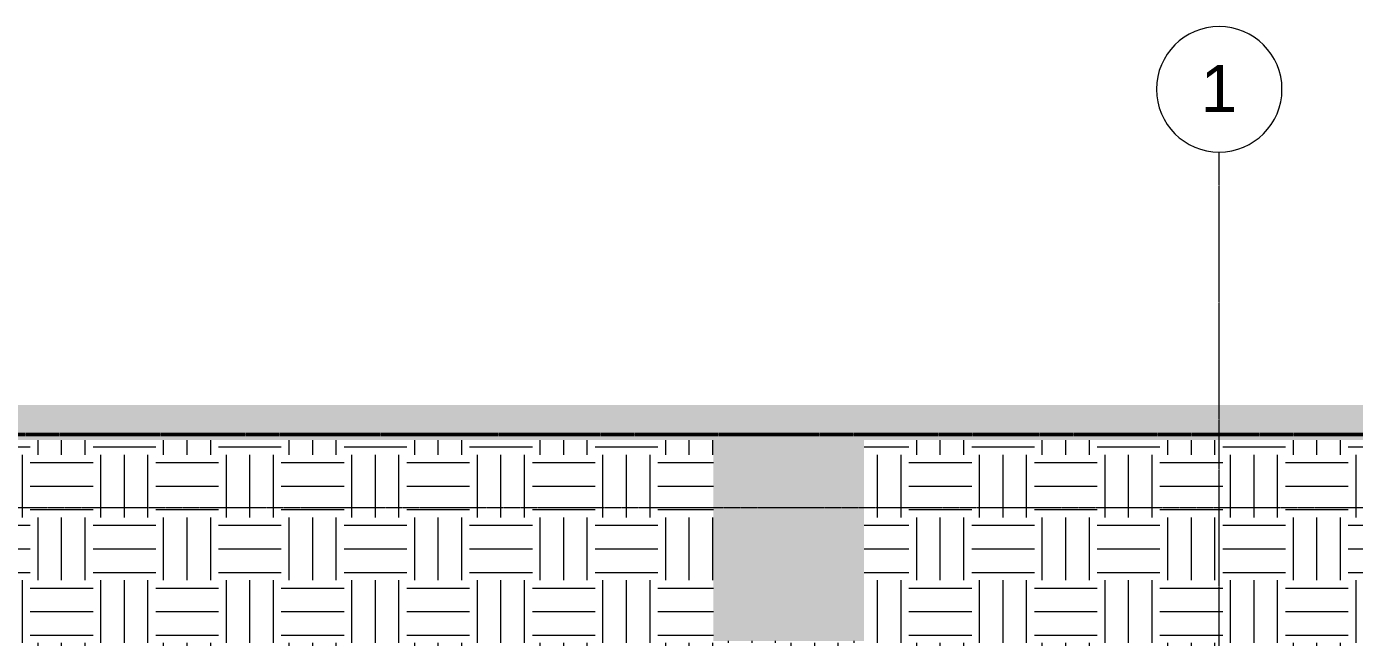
# Model space of a CAD drawing. Header units: inches. Extents: x -4218 to -1814, y 9706 to 12426.
# Drawn here: x -3937 to -3430, y 12191 to 12425 of the extents above; entities that cross this region are included whole.
import ezdxf

# ---------------------------------------------------------------- set-up
doc = ezdxf.new("R2010")
doc.units = ezdxf.units.IN
doc.header["$MEASUREMENT"] = 0
for name, pattern in [('Aligning Line 1_8_', [0.25, 0.125, -0.125]), ('Double Dash 3_8_', [1, 0.375, -0.125, 0.125, -0.125, 0.125, -0.125]), ('Grid Line 1_2_', [0.875, 0.5, -0.125, 0.125, -0.125])]:
    doc.linetypes.add(name, pattern=pattern)
for name, color, linetype, lineweight in [('0-1', 7, 'Continuous', 5), ('0-3', 147, 'Aligning Line 1_8_', 9), ('0-4', 165, 'Continuous', 5), ('C-PROP-LINE-1', 250, 'Double Dash 3_8_', 50), ('C-TOPO-1', 251, 'Continuous', 9), ('G-ANNO-SYMB-1', 147, 'Aligning Line 1_8_', 9), ('S-GRID-1', 1, 'Grid Line 1_2_', 9), ('S-GRID-IDEN', 1, 'Continuous', 9), ('S-GRID-IDEN-1', 147, 'Continuous', 9)]:
    doc.layers.add(name, color=color, linetype=linetype, lineweight=lineweight)
doc.styles.add('Arial', font='arial.ttf', dxfattribs={"height": 18})
pattern_1 = [(0, (0, 0), (24, 24), [24, -24]), (0, (0, 9), (24, 24), [24, -24]), (0, (0, 18), (24, 24), [24, -24]), (90, (3, 21), (-24, 24), [24, -24]), (90, (12, 21), (-24, 24), [24, -24]), (90, (21, 21), (-24, 24), [24, -24])]

# ---------------------------------------------------------------- blocks, each defined once
blk = doc.blocks.new('CTR - 1st Phase - Unit Layouts_rvt-1-FLOOR PLAN - BASEMENT')
at = {"layer": 'G-ANNO-SYMB-1'}
blk.add_line((-1910.95, 12240.75), (-4009.53, 12240.75), dxfattribs=at)
blk = doc.blocks.new('CTR  - Topography_rvt-1-FLOOR PLAN - BASEMENT')
at = {"layer": 'C-TOPO-1'}
h = blk.add_hatch(dxfattribs=at)
h.set_pattern_fill('FP_1', color=256, style=0, pattern_type=2)
h.set_pattern_definition(pattern_1)
h.paths.add_polyline_path([(-4004.23, 9706.22), (-3984.46, 9706.22), (-3985.65, 9814.03), (-4004.23, 9813.47), (-4004.23, 9891.19), (-3879.32, 9891.19), (-3879.32, 9939.19), (-4004.23, 9939.19), (-4004.23, 10164.19), (-3933.92, 10164.19), (-3933.92, 10221.79), (-4004.23, 10221.79), (-4004.23, 10816.99), (-3933.92, 10816.99), (-3933.92, 10874.59), (-4004.23, 10874.59), (-4004.23, 11066.12), (-4007.22, 11069.11), (-4004.23, 11069.11), (-4004.23, 11299.01), (-3937.37, 11299.01), (-3937.37, 11434.99), (-4004.23, 11434.99), (-4004.23, 11546.59), (-3831.32, 11546.59), (-3831.32, 11552.9), (-4004.25, 11552.9), (-4004.25, 11830.99), (-3831.32, 11830.99), (-3831.32, 11833.24), (-3902.72, 11833.24), (-3902.72, 12110.59), (-4004.23, 12110.59), (-4004.23, 12266.59), (-3674.72, 12266.59), (-3674.72, 12189.79), (-3617.12, 12189.79), (-3617.12, 12266.59), (-2964.32, 12266.59), (-2964.32, 12220.59), (-2930.94, 12220.59), (-2928.03, 12216.59), (-2926.33, 12220.59), (-2906.72, 12220.59), (-2906.72, 12266.59), (-2714.72, 12266.59), (-2714.72, 12189.79), (-2632.32, 12189.79), (-2632.32, 12266.59), (-2369.12, 12266.59), (-2369.12, 12189.79), (-2313.65, 12189.79), (-2313.65, 12266.59), (-1910.95, 12266.59), (-1910.95, 12280.04), (-4071.97, 12280.04), (-4071.97, 12266.59), (-4064.23, 12266.59), (-4064.23, 11769.36), (-4071.97, 11769.36), (-4071.97, 11549.59), (-4064.23, 11549.59), (-4064.23, 9706.22), (-4042.03, 9706.22)], flags=0)
h = blk.add_hatch(dxfattribs=at)
h.set_pattern_fill('FP_1', color=256, style=0, pattern_type=2)
h.set_pattern_definition(pattern_1)
h.paths.add_polyline_path([(-3843.24, 11833.24), (-3831.32, 11833.24), (-3831.32, 11919.52), (-3829.32, 11920.79), (-3829.32, 11926.1), (-3831.32, 11927.49), (-3831.32, 11996.3), (-3829.32, 11996.78), (-3829.32, 12077.61), (-3831.32, 12077.04), (-3831.32, 12085.31), (-3825.32, 12083.19), (-3718.82, 12083.19), (-3717.17, 12087.19), (-3679.58, 12087.19), (-3682.01, 12083.19), (-3604.53, 12083.19), (-3605, 12087.19), (-3566.81, 12087.19), (-3564.85, 12083.19), (-3288.26, 12083.19), (-3287.74, 12087.19), (-3270.78, 12087.19), (-3270.93, 12083.19), (-3162.2, 12083.19), (-3158.79, 12087.19), (-3117.92, 12087.19), (-3113.92, 12087), (-3113.92, 12139.79), (-3058.07, 12139.79), (-3056.32, 12150.02), (-3056.32, 12216.59), (-2991.2, 12216.59), (-2991.83, 12220.59), (-2964.32, 12220.59), (-2964.32, 12266.59), (-3617.12, 12266.59), (-3617.12, 12189.79), (-3674.72, 12189.79), (-3674.72, 12266.59), (-4004.23, 12266.59), (-4004.23, 12110.59), (-3902.72, 12110.59), (-3902.72, 11833.24), (-3843.76, 11833.24)], flags=0)
h.paths.add_polyline_path([(-3060.32, 12143.79), (-3060.32, 12149.31), (-3059.67, 12149.42)], flags=0)
blk = doc.blocks.new('Family - ___-1878357-FLOOR PLAN - BASEMENT')
at = {"layer": 'C-PROP-LINE-1'}
blk.add_line((-3989.61, 12268.69), (-1910.95, 12268.69), dxfattribs=at)
blk = doc.blocks.new('Grid - Grid Head - Circle-50561-FLOOR PLAN - BASEMENT')
at = {"layer": 'S-GRID-IDEN-1'}
for start, end in [(360, 180), (180, 360)]:
    blk.add_arc((0, 0), 0.25, start, end, dxfattribs=at)
blk = doc.blocks.new('CTR - 1st Phase - Shell_rvt-1-FLOOR PLAN - BASEMENT')
at = {"layer": 'S-GRID-1'}
blk.add_line((-3481.32, 9836.18), (-3481.32, 12376.79), dxfattribs=at)
at = {"layer": '0-3'}
blk.add_blockref('Family - ___-1878357-FLOOR PLAN - BASEMENT', (0, 0), dxfattribs=at)
at = {"layer": '0-4', "xscale": 95.99999999999994, "yscale": 95.99999999999994, "zscale": 95.99999999999994}
blk.add_blockref('Grid - Grid Head - Circle-50561-FLOOR PLAN - BASEMENT', (-3481.32, 12400.79), dxfattribs=at)
at = {"layer": 'S-GRID-IDEN', "insert": (-3488.45, 12410.08), "char_height": 18, "width": 16.968, "attachment_point": 1, "style": 'Arial'}
blk.add_mtext('1', dxfattribs=at)

msp = doc.modelspace()

# ---------------------------------------------------------------- block references
at = {"layer": '0-1'}
for name in ['CTR - 1st Phase - Shell_rvt-1-FLOOR PLAN - BASEMENT', 'CTR  - Topography_rvt-1-FLOOR PLAN - BASEMENT', 'CTR - 1st Phase - Unit Layouts_rvt-1-FLOOR PLAN - BASEMENT']:
    msp.add_blockref(name, (0, 0), dxfattribs=at)

doc.saveas('drawing.dxf')
